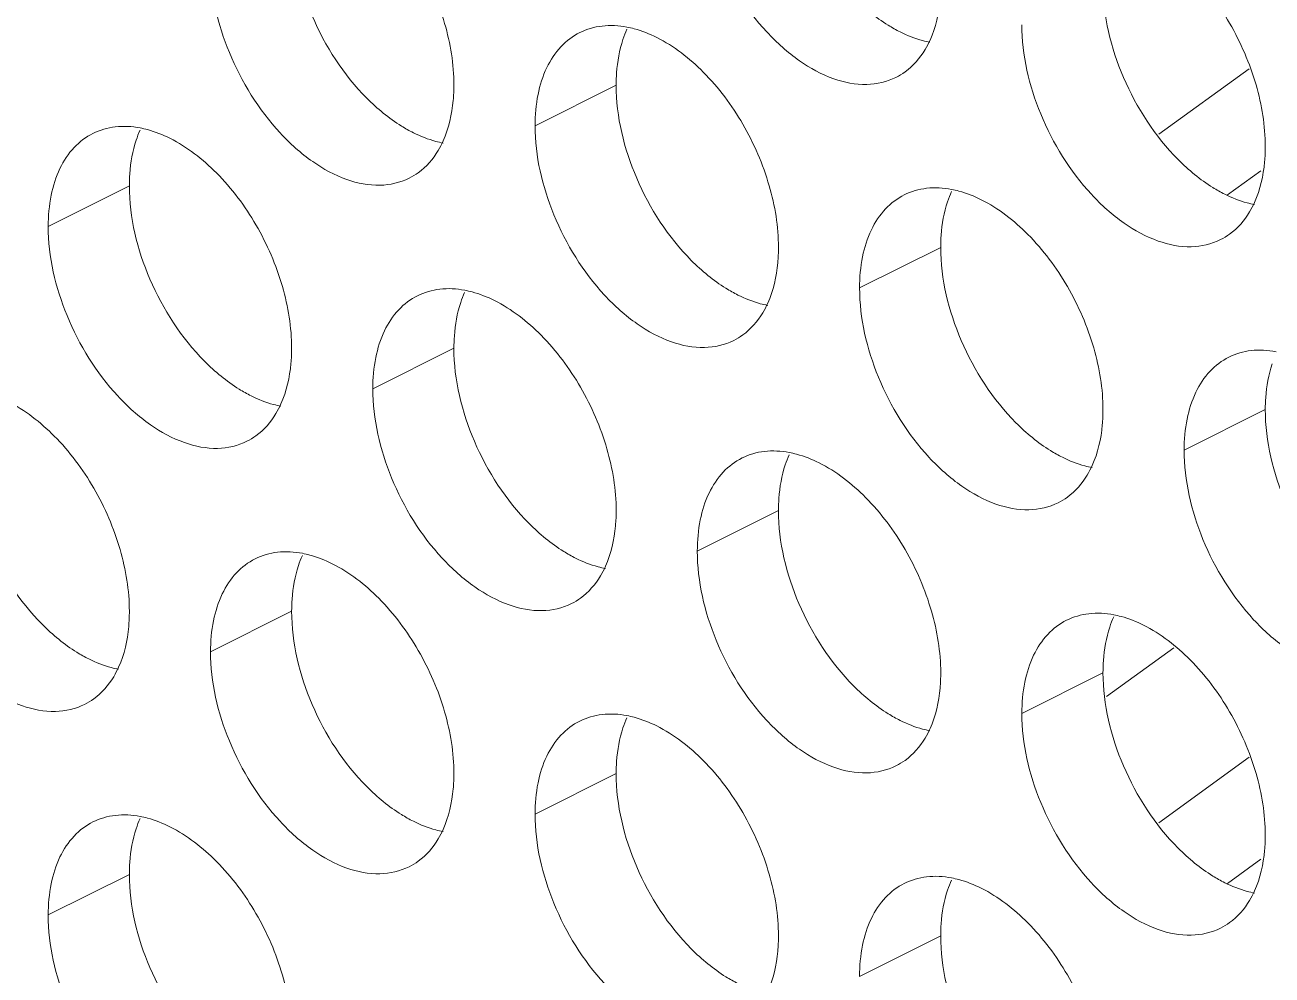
# Model space of a CAD drawing. Header units: millimetres. Extents: x 0 to 2524, y 0 to 1785.
# Drawn here: x 1835.54 to 1844.23, y 793.26 to 799.88 of the extents above; entities that cross this region are included whole.
import ezdxf

# ---------------------------------------------------------------- set-up
doc = ezdxf.new("R2010")
doc.units = ezdxf.units.MM
doc.header["$LTSCALE"] = 0.1
doc.layers.add('标注', color=251, linetype='Continuous', lineweight=9)

msp = doc.modelspace()

# ---------------------------------------------------------------- linework, layer by layer
at = {"layer": '标注'}
for p, q in [((1844.0736, 799.5739), (1843.4446, 799.118)), ((1839.6607, 799.4603), (1839.095, 799.1775)), ((1844.1564, 798.8634), (1843.9235, 798.6946)), ((1836.2666, 798.7574), (1835.7009, 798.4746)), ((1841.9235, 798.329), (1841.3578, 798.0461)), ((1838.5293, 797.626), (1837.9637, 797.3432)), ((1844.1862, 797.1976), (1843.6205, 796.9148)), ((1840.7921, 796.4947), (1840.2264, 796.2118)), ((1837.398, 795.7917), (1836.8323, 795.5089)), ((1843.5493, 795.5381), (1843.0797, 795.1977)), ((1843.0548, 795.3633), (1842.4891, 795.0804)), ((1844.0736, 794.7739), (1843.4446, 794.318)), ((1839.6607, 794.6603), (1839.095, 794.3775)), ((1844.1564, 794.0634), (1843.9235, 793.8946)), ((1836.2666, 793.9574), (1835.7009, 793.6746)), ((1841.9235, 793.529), (1841.3578, 793.2461))]:
    msp.add_line(p, q, dxfattribs=at)
for centre, radius, start, end in [((1840.4052, 799.5493), 0.734, 155.87957, 161.78032), ((1841.4091, 799.9198), 0.4532, 296.52559, 305.90341), ((1837.0111, 798.8463), 0.734, 155.87957, 161.78032), ((1838.015, 799.2169), 0.4532, 296.52559, 305.90341), ((1842.668, 798.4179), 0.734, 155.87957, 161.78032), ((1843.6719, 798.7885), 0.4532, 296.52559, 305.90341), ((1839.2739, 797.715), 0.734, 155.87957, 161.78032), ((1840.2778, 798.0855), 0.4532, 296.52559, 305.90341), ((1836.8836, 797.3826), 0.4532, 296.52559, 305.90341), ((1841.5366, 796.5836), 0.734, 155.87957, 161.78032), ((1842.5405, 796.9542), 0.4532, 296.52559, 305.90341), ((1838.1425, 795.8806), 0.734, 155.87957, 161.78032), ((1839.1464, 796.2512), 0.4532, 296.52559, 305.90341), ((1843.7993, 795.4522), 0.734, 155.87957, 161.78032), ((1835.7523, 795.5483), 0.4532, 296.52559, 305.90341), ((1840.4052, 794.7493), 0.734, 155.87957, 161.78032), ((1841.4091, 795.1198), 0.4532, 296.52559, 305.90341), ((1837.0111, 794.0463), 0.734, 155.87957, 161.78032), ((1838.015, 794.4169), 0.4532, 296.52559, 305.90341), ((1842.668, 793.6179), 0.734, 155.87957, 161.78032), ((1843.6719, 793.9885), 0.4532, 296.52559, 305.90341)]:
    msp.add_arc(centre, radius, start, end, dxfattribs=at)
for points, knots in [([(1841.6115, 799.5143), (1841.5489, 799.4831), (1841.399, 799.4491), (1841.1612, 799.4969), (1840.9228, 799.6275), (1840.615, 799.9051), (1840.329, 800.3678), (1840.2264, 800.8002), (1840.2264, 801.0118)], [0, 0, 0, 0, 0.090718, 0.191742, 0.308104, 0.439279, 0.725532, 1, 1, 1, 1]), ([(1837.6808, 800.9238), (1837.8015, 800.8635), (1838.032, 800.6832), (1838.2982, 800.3251), (1838.4793, 799.9064), (1838.5293, 799.6053), (1838.5293, 799.4603)], [0, 0, 0, 0, 0.229676, 0.488215, 0.753207, 1, 1, 1, 1]), ([(1837.9218, 799.3697), (1837.7602, 799.5325), (1837.5092, 799.9196), (1837.398, 800.3702), (1837.398, 800.5917)], [0, 0, 0, 0, 0.508684, 1, 1, 1, 1]), ([(1843.3377, 800.4954), (1843.4583, 800.4351), (1843.6888, 800.2547), (1843.955, 799.8967), (1844.1362, 799.4779), (1844.1862, 799.1769), (1844.1862, 799.0319)], [0, 0, 0, 0, 0.229676, 0.488215, 0.753207, 1, 1, 1, 1]), ([(1838.2174, 798.8114), (1838.1548, 798.7801), (1838.0049, 798.7462), (1837.7671, 798.7939), (1837.5287, 798.9246), (1837.2209, 799.2021), (1836.9349, 799.6648), (1836.8323, 800.0972), (1836.8323, 800.3089)], [0, 0, 0, 0, 0.090718, 0.191742, 0.308104, 0.439279, 0.725532, 1, 1, 1, 1]), ([(1841.9235, 800.1633), (1841.9235, 800.1277), (1841.9178, 799.9954), (1841.8885, 799.8628), (1841.8488, 799.7744)], [0, 0, 0, 0, 0.268874, 1, 1, 1, 1]), ([(1843.5786, 798.9413), (1843.4171, 799.104), (1843.1661, 799.4912), (1843.0548, 799.9418), (1843.0548, 800.1633)], [0, 0, 0, 0, 0.508684, 1, 1, 1, 1]), ([(1841.6406, 799.8312), (1841.6122, 799.8454), (1841.4943, 799.9119), (1841.3888, 799.9992), (1841.3159, 800.0726)], [0, 0, 0, 0, 0.235002, 1, 1, 1, 1]), ([(1839.4069, 799.8265), (1839.4552, 799.8506), (1839.5653, 799.8823), (1839.679, 799.8755), (1839.7359, 799.8647)], [0, 0, 0, 0, 0.482538, 1, 1, 1, 1]), ([(1839.7359, 799.8647), (1839.7531, 799.8614), (1839.8246, 799.8447), (1839.8936, 799.8175), (1839.9436, 799.7925)], [0, 0, 0, 0, 0.238696, 1, 1, 1, 1]), ([(1843.8743, 798.3829), (1843.8117, 798.3517), (1843.6618, 798.3177), (1843.424, 798.3655), (1843.1855, 798.4961), (1842.8778, 798.7737), (1842.5917, 799.2364), (1842.4891, 799.6688), (1842.4891, 799.8804)], [0, 0, 0, 0, 0.090718, 0.191742, 0.308104, 0.439279, 0.725532, 1, 1, 1, 1]), ([(1839.095, 799.1775), (1839.095, 799.2504), (1839.107, 799.3893), (1839.1661, 799.5795), (1839.2654, 799.7317), (1839.358, 799.8021), (1839.4069, 799.8265)], [0, 0, 0, 0, 0.289235, 0.54966, 0.782932, 1, 1, 1, 1]), ([(1839.6607, 799.4603), (1839.6607, 799.4888), (1839.6644, 799.5962), (1839.6832, 799.7036), (1839.708, 799.7788)], [0, 0, 0, 0, 0.264225, 1, 1, 1, 1]), ([(1839.9436, 799.7925), (1840.0642, 799.7321), (1840.2947, 799.5518), (1840.5609, 799.1937), (1840.7421, 798.775), (1840.7921, 798.4739), (1840.7921, 798.329)], [0, 0, 0, 0, 0.229676, 0.488215, 0.753207, 1, 1, 1, 1]), ([(1841.8483, 799.759), (1841.8311, 799.7623), (1841.7595, 799.7789), (1841.6906, 799.8062), (1841.6406, 799.8312)], [0, 0, 0, 0, 0.238696, 1, 1, 1, 1]), ([(1841.8488, 799.7744), (1841.8385, 799.7515), (1841.7953, 799.6675), (1841.7312, 799.5934), (1841.6749, 799.5527)], [0, 0, 0, 0, 0.265525, 1, 1, 1, 1]), ([(1838.5293, 799.4603), (1838.5293, 799.4247), (1838.5236, 799.2925), (1838.4944, 799.1598), (1838.4547, 799.0715)], [0, 0, 0, 0, 0.268874, 1, 1, 1, 1]), ([(1840.1845, 798.2383), (1840.023, 798.4011), (1839.772, 798.7883), (1839.6607, 799.2388), (1839.6607, 799.4603)], [0, 0, 0, 0, 0.508684, 1, 1, 1, 1]), ([(1838.2465, 799.1282), (1838.2181, 799.1424), (1838.1002, 799.2089), (1837.9947, 799.2963), (1837.9218, 799.3697)], [0, 0, 0, 0, 0.235002, 1, 1, 1, 1]), ([(1836.0128, 799.1235), (1836.0611, 799.1476), (1836.1712, 799.1794), (1836.2849, 799.1726), (1836.3417, 799.1617)], [0, 0, 0, 0, 0.482538, 1, 1, 1, 1]), ([(1836.3417, 799.1617), (1836.359, 799.1584), (1836.4305, 799.1418), (1836.4994, 799.1145), (1836.5494, 799.0895)], [0, 0, 0, 0, 0.238696, 1, 1, 1, 1]), ([(1840.4802, 797.68), (1840.4176, 797.6488), (1840.2676, 797.6148), (1840.0299, 797.6626), (1839.7914, 797.7932), (1839.4837, 798.0707), (1839.1976, 798.5334), (1839.095, 798.9659), (1839.095, 799.1775)], [0, 0, 0, 0, 0.090718, 0.191742, 0.308104, 0.439279, 0.725532, 1, 1, 1, 1]), ([(1835.7009, 798.4746), (1835.7009, 798.5474), (1835.7129, 798.6863), (1835.7719, 798.8765), (1835.8713, 799.0287), (1835.9639, 799.0991), (1836.0128, 799.1235)], [0, 0, 0, 0, 0.289235, 0.54966, 0.782932, 1, 1, 1, 1]), ([(1836.2666, 798.7574), (1836.2666, 798.7858), (1836.2703, 798.8933), (1836.2891, 799.0007), (1836.3139, 799.0758)], [0, 0, 0, 0, 0.264225, 1, 1, 1, 1]), ([(1836.5494, 799.0895), (1836.6701, 799.0292), (1836.9006, 798.8488), (1837.1668, 798.4908), (1837.3479, 798.0721), (1837.398, 797.771), (1837.398, 797.626)], [0, 0, 0, 0, 0.229676, 0.488215, 0.753207, 1, 1, 1, 1]), ([(1838.4542, 799.056), (1838.437, 799.0593), (1838.3654, 799.076), (1838.2965, 799.1032), (1838.2465, 799.1282)], [0, 0, 0, 0, 0.238696, 1, 1, 1, 1]), ([(1838.4547, 799.0715), (1838.4444, 799.0486), (1838.4012, 798.9646), (1838.337, 798.8905), (1838.2808, 798.8498)], [0, 0, 0, 0, 0.265525, 1, 1, 1, 1]), ([(1844.1862, 799.0319), (1844.1862, 798.9963), (1844.1805, 798.864), (1844.1513, 798.7314), (1844.1116, 798.643)], [0, 0, 0, 0, 0.268874, 1, 1, 1, 1]), ([(1843.9033, 798.6998), (1843.8749, 798.714), (1843.757, 798.7805), (1843.6515, 798.8678), (1843.5786, 798.9413)], [0, 0, 0, 0, 0.235002, 1, 1, 1, 1]), ([(1836.7904, 797.5354), (1836.6288, 797.6981), (1836.3778, 798.0853), (1836.2666, 798.5359), (1836.2666, 798.7574)], [0, 0, 0, 0, 0.508684, 1, 1, 1, 1]), ([(1841.6697, 798.6951), (1841.718, 798.7192), (1841.8281, 798.751), (1841.9417, 798.7442), (1841.9986, 798.7333)], [0, 0, 0, 0, 0.482538, 1, 1, 1, 1]), ([(1841.9986, 798.7333), (1842.0158, 798.73), (1842.0874, 798.7134), (1842.1563, 798.6861), (1842.2063, 798.6611)], [0, 0, 0, 0, 0.238696, 1, 1, 1, 1]), ([(1841.3578, 798.0461), (1841.3578, 798.119), (1841.3698, 798.2579), (1841.4288, 798.4481), (1841.5282, 798.6003), (1841.6207, 798.6707), (1841.6697, 798.6951)], [0, 0, 0, 0, 0.289235, 0.54966, 0.782932, 1, 1, 1, 1]), ([(1841.9235, 798.329), (1841.9235, 798.3574), (1841.9271, 798.4648), (1841.946, 798.5723), (1841.9708, 798.6474)], [0, 0, 0, 0, 0.264225, 1, 1, 1, 1]), ([(1842.2063, 798.6611), (1842.3269, 798.6008), (1842.5575, 798.4204), (1842.8237, 798.0624), (1843.0048, 797.6436), (1843.0548, 797.3425), (1843.0548, 797.1976)], [0, 0, 0, 0, 0.229676, 0.488215, 0.753207, 1, 1, 1, 1]), ([(1844.111, 798.6276), (1844.0938, 798.6309), (1844.0223, 798.6475), (1843.9533, 798.6748), (1843.9033, 798.6998)], [0, 0, 0, 0, 0.238696, 1, 1, 1, 1]), ([(1844.1116, 798.643), (1844.1013, 798.6202), (1844.058, 798.5362), (1843.9939, 798.462), (1843.9377, 798.4213)], [0, 0, 0, 0, 0.265525, 1, 1, 1, 1]), ([(1837.0861, 796.977), (1837.0235, 796.9458), (1836.8735, 796.9118), (1836.6357, 796.9596), (1836.3973, 797.0902), (1836.0895, 797.3678), (1835.8035, 797.8305), (1835.7009, 798.2629), (1835.7009, 798.4746)], [0, 0, 0, 0, 0.090718, 0.191742, 0.308104, 0.439279, 0.725532, 1, 1, 1, 1]), ([(1840.7921, 798.329), (1840.7921, 798.2934), (1840.7864, 798.1611), (1840.7572, 798.0285), (1840.7175, 797.9401)], [0, 0, 0, 0, 0.268874, 1, 1, 1, 1]), ([(1842.4473, 797.1069), (1842.2857, 797.2697), (1842.0347, 797.6569), (1841.9235, 798.1075), (1841.9235, 798.329)], [0, 0, 0, 0, 0.508684, 1, 1, 1, 1]), ([(1840.5092, 797.9969), (1840.4808, 798.0111), (1840.3629, 798.0776), (1840.2574, 798.1649), (1840.1845, 798.2383)], [0, 0, 0, 0, 0.235002, 1, 1, 1, 1]), ([(1838.2756, 797.9922), (1838.3239, 798.0163), (1838.434, 798.048), (1838.5476, 798.0412), (1838.6045, 798.0303)], [0, 0, 0, 0, 0.482538, 1, 1, 1, 1]), ([(1838.6045, 798.0303), (1838.6217, 798.027), (1838.6933, 798.0104), (1838.7622, 797.9832), (1838.8122, 797.9582)], [0, 0, 0, 0, 0.238696, 1, 1, 1, 1]), ([(1842.7429, 796.5486), (1842.6803, 796.5174), (1842.5304, 796.4834), (1842.2926, 796.5312), (1842.0542, 796.6618), (1841.7464, 796.9394), (1841.4604, 797.4021), (1841.3578, 797.8345), (1841.3578, 798.0461)], [0, 0, 0, 0, 0.090718, 0.191742, 0.308104, 0.439279, 0.725532, 1, 1, 1, 1]), ([(1837.9637, 797.3432), (1837.9637, 797.416), (1837.9757, 797.555), (1838.0347, 797.7452), (1838.1341, 797.8974), (1838.2266, 797.9678), (1838.2756, 797.9922)], [0, 0, 0, 0, 0.289235, 0.54966, 0.782932, 1, 1, 1, 1]), ([(1838.5293, 797.626), (1838.5293, 797.6544), (1838.533, 797.7619), (1838.5518, 797.8693), (1838.5767, 797.9444)], [0, 0, 0, 0, 0.264225, 1, 1, 1, 1]), ([(1838.8122, 797.9582), (1838.9328, 797.8978), (1839.1634, 797.7175), (1839.4296, 797.3594), (1839.6107, 796.9407), (1839.6607, 796.6396), (1839.6607, 796.4947)], [0, 0, 0, 0, 0.229676, 0.488215, 0.753207, 1, 1, 1, 1]), ([(1840.7169, 797.9247), (1840.6997, 797.928), (1840.6281, 797.9446), (1840.5592, 797.9719), (1840.5092, 797.9969)], [0, 0, 0, 0, 0.238696, 1, 1, 1, 1]), ([(1840.7175, 797.9401), (1840.7072, 797.9172), (1840.6639, 797.8332), (1840.5998, 797.7591), (1840.5436, 797.7184)], [0, 0, 0, 0, 0.265525, 1, 1, 1, 1]), ([(1837.398, 797.626), (1837.398, 797.5904), (1837.3923, 797.4582), (1837.363, 797.3255), (1837.3233, 797.2372)], [0, 0, 0, 0, 0.268874, 1, 1, 1, 1]), ([(1839.0531, 796.404), (1838.8916, 796.5668), (1838.6406, 796.9539), (1838.5293, 797.4045), (1838.5293, 797.626)], [0, 0, 0, 0, 0.508684, 1, 1, 1, 1]), ([(1843.9324, 797.5637), (1843.9807, 797.5878), (1844.0908, 797.6196), (1844.2045, 797.6128), (1844.2613, 797.6019)], [0, 0, 0, 0, 0.482538, 1, 1, 1, 1]), ([(1837.1151, 797.2939), (1837.0867, 797.3081), (1836.9688, 797.3746), (1836.8633, 797.462), (1836.7904, 797.5354)], [0, 0, 0, 0, 0.235002, 1, 1, 1, 1]), ([(1843.6205, 796.9148), (1843.6205, 796.9876), (1843.6325, 797.1265), (1843.6915, 797.3167), (1843.7909, 797.4689), (1843.8835, 797.5393), (1843.9324, 797.5637)], [0, 0, 0, 0, 0.289235, 0.54966, 0.782932, 1, 1, 1, 1]), ([(1844.1862, 797.1976), (1844.1862, 797.226), (1844.1899, 797.3335), (1844.2087, 797.4409), (1844.2335, 797.516)], [0, 0, 0, 0, 0.264225, 1, 1, 1, 1]), ([(1839.3488, 795.8457), (1839.2862, 795.8145), (1839.1363, 795.7805), (1838.8985, 795.8283), (1838.6601, 795.9589), (1838.3523, 796.2364), (1838.0663, 796.6991), (1837.9637, 797.1315), (1837.9637, 797.3432)], [0, 0, 0, 0, 0.090718, 0.191742, 0.308104, 0.439279, 0.725532, 1, 1, 1, 1]), ([(1835.4181, 797.2552), (1835.5387, 797.1949), (1835.7692, 797.0145), (1836.0355, 796.6565), (1836.2166, 796.2377), (1836.2666, 795.9367), (1836.2666, 795.7917)], [0, 0, 0, 0, 0.229676, 0.488215, 0.753207, 1, 1, 1, 1]), ([(1837.3228, 797.2217), (1837.3056, 797.225), (1837.234, 797.2416), (1837.1651, 797.2689), (1837.1151, 797.2939)], [0, 0, 0, 0, 0.238696, 1, 1, 1, 1]), ([(1837.3233, 797.2372), (1837.3131, 797.2143), (1837.2698, 797.1303), (1837.2057, 797.0562), (1837.1494, 797.0154)], [0, 0, 0, 0, 0.265525, 1, 1, 1, 1]), ([(1843.0548, 797.1976), (1843.0548, 797.162), (1843.0491, 797.0297), (1843.0199, 796.8971), (1842.9802, 796.8087)], [0, 0, 0, 0, 0.268874, 1, 1, 1, 1]), ([(1844.71, 795.9756), (1844.5484, 796.1383), (1844.2974, 796.5255), (1844.1862, 796.9761), (1844.1862, 797.1976)], [0, 0, 0, 0, 0.508684, 1, 1, 1, 1]), ([(1842.772, 796.8655), (1842.7436, 796.8797), (1842.6256, 796.9462), (1842.5201, 797.0335), (1842.4473, 797.1069)], [0, 0, 0, 0, 0.235002, 1, 1, 1, 1]), ([(1835.659, 795.7011), (1835.4975, 795.8638), (1835.2465, 796.251), (1835.1352, 796.7016), (1835.1352, 796.9231)], [0, 0, 0, 0, 0.508684, 1, 1, 1, 1]), ([(1840.5383, 796.8608), (1840.5866, 796.8849), (1840.6967, 796.9167), (1840.8104, 796.9098), (1840.8672, 796.899)], [0, 0, 0, 0, 0.482538, 1, 1, 1, 1]), ([(1840.8672, 796.899), (1840.8844, 796.8957), (1840.956, 796.8791), (1841.0249, 796.8518), (1841.0749, 796.8268)], [0, 0, 0, 0, 0.238696, 1, 1, 1, 1]), ([(1845.0057, 795.4172), (1844.9431, 795.386), (1844.7931, 795.352), (1844.5553, 795.3998), (1844.3169, 795.5304), (1844.0091, 795.808), (1843.7231, 796.2707), (1843.6205, 796.7031), (1843.6205, 796.9148)], [0, 0, 0, 0, 0.090718, 0.191742, 0.308104, 0.439279, 0.725532, 1, 1, 1, 1]), ([(1840.2264, 796.2118), (1840.2264, 796.2847), (1840.2384, 796.4236), (1840.2974, 796.6138), (1840.3968, 796.766), (1840.4894, 796.8364), (1840.5383, 796.8608)], [0, 0, 0, 0, 0.289235, 0.54966, 0.782932, 1, 1, 1, 1]), ([(1840.7921, 796.4947), (1840.7921, 796.5231), (1840.7958, 796.6305), (1840.8146, 796.7379), (1840.8394, 796.8131)], [0, 0, 0, 0, 0.264225, 1, 1, 1, 1]), ([(1841.0749, 796.8268), (1841.1956, 796.7665), (1841.4261, 796.5861), (1841.6923, 796.228), (1841.8734, 795.8093), (1841.9235, 795.5082), (1841.9235, 795.3633)], [0, 0, 0, 0, 0.229676, 0.488215, 0.753207, 1, 1, 1, 1]), ([(1842.9797, 796.7933), (1842.9625, 796.7966), (1842.8909, 796.8132), (1842.822, 796.8405), (1842.772, 796.8655)], [0, 0, 0, 0, 0.238696, 1, 1, 1, 1]), ([(1842.9802, 796.8087), (1842.9699, 796.7858), (1842.9266, 796.7019), (1842.8625, 796.6277), (1842.8063, 796.587)], [0, 0, 0, 0, 0.265525, 1, 1, 1, 1]), ([(1835.9547, 795.1427), (1835.8921, 795.1115), (1835.7422, 795.0775), (1835.5044, 795.1253), (1835.266, 795.2559), (1834.9582, 795.5335), (1834.6721, 795.9962), (1834.5695, 796.4286), (1834.5695, 796.6402)], [0, 0, 0, 0, 0.090718, 0.191742, 0.308104, 0.439279, 0.725532, 1, 1, 1, 1]), ([(1839.6607, 796.4947), (1839.6607, 796.459), (1839.655, 796.3268), (1839.6258, 796.1942), (1839.5861, 796.1058)], [0, 0, 0, 0, 0.268874, 1, 1, 1, 1]), ([(1841.3159, 795.2726), (1841.1543, 795.4354), (1840.9033, 795.8226), (1840.7921, 796.2731), (1840.7921, 796.4947)], [0, 0, 0, 0, 0.508684, 1, 1, 1, 1]), ([(1839.3779, 796.1625), (1839.3494, 796.1768), (1839.2315, 796.2433), (1839.126, 796.3306), (1839.0531, 796.404)], [0, 0, 0, 0, 0.235002, 1, 1, 1, 1]), ([(1837.1442, 796.1579), (1837.1925, 796.182), (1837.3026, 796.2137), (1837.4162, 796.2069), (1837.4731, 796.196)], [0, 0, 0, 0, 0.482538, 1, 1, 1, 1]), ([(1841.6115, 794.7143), (1841.5489, 794.6831), (1841.399, 794.6491), (1841.1612, 794.6969), (1840.9228, 794.8275), (1840.615, 795.1051), (1840.329, 795.5678), (1840.2264, 796.0002), (1840.2264, 796.2118)], [0, 0, 0, 0, 0.090718, 0.191742, 0.308104, 0.439279, 0.725532, 1, 1, 1, 1]), ([(1836.8323, 795.5089), (1836.8323, 795.5817), (1836.8443, 795.7207), (1836.9033, 795.9108), (1837.0027, 796.063), (1837.0953, 796.1335), (1837.1442, 796.1579)], [0, 0, 0, 0, 0.289235, 0.54966, 0.782932, 1, 1, 1, 1]), ([(1837.4731, 796.196), (1837.4903, 796.1927), (1837.5619, 796.1761), (1837.6308, 796.1488), (1837.6808, 796.1238)], [0, 0, 0, 0, 0.238696, 1, 1, 1, 1]), ([(1837.6808, 796.1238), (1837.8015, 796.0635), (1838.032, 795.8832), (1838.2982, 795.5251), (1838.4793, 795.1064), (1838.5293, 794.8053), (1838.5293, 794.6603)], [0, 0, 0, 0, 0.229676, 0.488215, 0.753207, 1, 1, 1, 1]), ([(1839.5856, 796.0904), (1839.5683, 796.0936), (1839.4968, 796.1103), (1839.4279, 796.1375), (1839.3779, 796.1625)], [0, 0, 0, 0, 0.238696, 1, 1, 1, 1]), ([(1837.398, 795.7917), (1837.398, 795.8201), (1837.4017, 795.9276), (1837.4205, 796.035), (1837.4453, 796.1101)], [0, 0, 0, 0, 0.264225, 1, 1, 1, 1]), ([(1839.5861, 796.1058), (1839.5758, 796.0829), (1839.5325, 795.9989), (1839.4684, 795.9248), (1839.4122, 795.8841)], [0, 0, 0, 0, 0.265525, 1, 1, 1, 1]), ([(1836.2666, 795.7917), (1836.2666, 795.7561), (1836.2609, 795.6238), (1836.2317, 795.4912), (1836.192, 795.4028)], [0, 0, 0, 0, 0.268874, 1, 1, 1, 1]), ([(1837.9218, 794.5697), (1837.7602, 794.7325), (1837.5092, 795.1196), (1837.398, 795.5702), (1837.398, 795.7917)], [0, 0, 0, 0, 0.508684, 1, 1, 1, 1]), ([(1842.801, 795.7294), (1842.8494, 795.7535), (1842.9594, 795.7853), (1843.0731, 795.7785), (1843.13, 795.7676)], [0, 0, 0, 0, 0.482538, 1, 1, 1, 1]), ([(1843.13, 795.7676), (1843.1472, 795.7643), (1843.2188, 795.7477), (1843.2877, 795.7204), (1843.3377, 795.6954)], [0, 0, 0, 0, 0.238696, 1, 1, 1, 1]), ([(1835.9838, 795.4596), (1835.9553, 795.4738), (1835.8374, 795.5403), (1835.7319, 795.6276), (1835.659, 795.7011)], [0, 0, 0, 0, 0.235002, 1, 1, 1, 1]), ([(1842.4891, 795.0804), (1842.4891, 795.1533), (1842.5011, 795.2922), (1842.5602, 795.4824), (1842.6595, 795.6346), (1842.7521, 795.705), (1842.801, 795.7294)], [0, 0, 0, 0, 0.289235, 0.54966, 0.782932, 1, 1, 1, 1]), ([(1843.0548, 795.3633), (1843.0548, 795.3917), (1843.0585, 795.4992), (1843.0773, 795.6066), (1843.1022, 795.6817)], [0, 0, 0, 0, 0.264225, 1, 1, 1, 1]), ([(1843.3377, 795.6954), (1843.4583, 795.6351), (1843.6888, 795.4547), (1843.955, 795.0967), (1844.1362, 794.6779), (1844.1862, 794.3769), (1844.1862, 794.2319)], [0, 0, 0, 0, 0.229676, 0.488215, 0.753207, 1, 1, 1, 1]), ([(1838.2174, 794.0114), (1838.1548, 793.9801), (1838.0049, 793.9462), (1837.7671, 793.9939), (1837.5287, 794.1246), (1837.2209, 794.4021), (1836.9349, 794.8648), (1836.8323, 795.2972), (1836.8323, 795.5089)], [0, 0, 0, 0, 0.090718, 0.191742, 0.308104, 0.439279, 0.725532, 1, 1, 1, 1]), ([(1836.1914, 795.3874), (1836.1742, 795.3907), (1836.1027, 795.4073), (1836.0338, 795.4346), (1835.9838, 795.4596)], [0, 0, 0, 0, 0.238696, 1, 1, 1, 1]), ([(1836.192, 795.4028), (1836.1817, 795.38), (1836.1384, 795.296), (1836.0743, 795.2218), (1836.0181, 795.1811)], [0, 0, 0, 0, 0.265525, 1, 1, 1, 1]), ([(1841.9235, 795.3633), (1841.9235, 795.3277), (1841.9178, 795.1954), (1841.8885, 795.0628), (1841.8488, 794.9744)], [0, 0, 0, 0, 0.268874, 1, 1, 1, 1]), ([(1843.5786, 794.1413), (1843.4171, 794.304), (1843.1661, 794.6912), (1843.0548, 795.1418), (1843.0548, 795.3633)], [0, 0, 0, 0, 0.508684, 1, 1, 1, 1]), ([(1841.6406, 795.0312), (1841.6122, 795.0454), (1841.4943, 795.1119), (1841.3888, 795.1992), (1841.3159, 795.2726)], [0, 0, 0, 0, 0.235002, 1, 1, 1, 1]), ([(1839.4069, 795.0265), (1839.4552, 795.0506), (1839.5653, 795.0823), (1839.679, 795.0755), (1839.7359, 795.0647)], [0, 0, 0, 0, 0.482538, 1, 1, 1, 1]), ([(1843.8743, 793.5829), (1843.8117, 793.5517), (1843.6618, 793.5177), (1843.424, 793.5655), (1843.1855, 793.6961), (1842.8778, 793.9737), (1842.5917, 794.4364), (1842.4891, 794.8688), (1842.4891, 795.0804)], [0, 0, 0, 0, 0.090718, 0.191742, 0.308104, 0.439279, 0.725532, 1, 1, 1, 1]), ([(1839.095, 794.3775), (1839.095, 794.4504), (1839.107, 794.5893), (1839.1661, 794.7795), (1839.2654, 794.9317), (1839.358, 795.0021), (1839.4069, 795.0265)], [0, 0, 0, 0, 0.289235, 0.54966, 0.782932, 1, 1, 1, 1]), ([(1839.7359, 795.0647), (1839.7531, 795.0614), (1839.8246, 795.0447), (1839.8936, 795.0175), (1839.9436, 794.9925)], [0, 0, 0, 0, 0.238696, 1, 1, 1, 1]), ([(1839.9436, 794.9925), (1840.0642, 794.9321), (1840.2947, 794.7518), (1840.5609, 794.3937), (1840.7421, 793.975), (1840.7921, 793.6739), (1840.7921, 793.529)], [0, 0, 0, 0, 0.229676, 0.488215, 0.753207, 1, 1, 1, 1]), ([(1841.8483, 794.959), (1841.8311, 794.9623), (1841.7595, 794.9789), (1841.6906, 795.0062), (1841.6406, 795.0312)], [0, 0, 0, 0, 0.238696, 1, 1, 1, 1]), ([(1839.6607, 794.6603), (1839.6607, 794.6888), (1839.6644, 794.7962), (1839.6832, 794.9036), (1839.708, 794.9788)], [0, 0, 0, 0, 0.264225, 1, 1, 1, 1]), ([(1841.8488, 794.9744), (1841.8385, 794.9515), (1841.7953, 794.8675), (1841.7312, 794.7934), (1841.6749, 794.7527)], [0, 0, 0, 0, 0.265525, 1, 1, 1, 1]), ([(1838.5293, 794.6603), (1838.5293, 794.6247), (1838.5236, 794.4925), (1838.4944, 794.3598), (1838.4547, 794.2715)], [0, 0, 0, 0, 0.268874, 1, 1, 1, 1]), ([(1840.1845, 793.4383), (1840.023, 793.6011), (1839.772, 793.9883), (1839.6607, 794.4388), (1839.6607, 794.6603)], [0, 0, 0, 0, 0.508684, 1, 1, 1, 1]), ([(1838.2465, 794.3282), (1838.2181, 794.3424), (1838.1002, 794.4089), (1837.9947, 794.4963), (1837.9218, 794.5697)], [0, 0, 0, 0, 0.235002, 1, 1, 1, 1]), ([(1836.0128, 794.3235), (1836.0611, 794.3476), (1836.1712, 794.3794), (1836.2849, 794.3726), (1836.3417, 794.3617)], [0, 0, 0, 0, 0.482538, 1, 1, 1, 1]), ([(1840.4802, 792.88), (1840.4176, 792.8488), (1840.2676, 792.8148), (1840.0299, 792.8626), (1839.7914, 792.9932), (1839.4837, 793.2707), (1839.1976, 793.7334), (1839.095, 794.1659), (1839.095, 794.3775)], [0, 0, 0, 0, 0.090718, 0.191742, 0.308104, 0.439279, 0.725532, 1, 1, 1, 1]), ([(1835.7009, 793.6746), (1835.7009, 793.7474), (1835.7129, 793.8863), (1835.7719, 794.0765), (1835.8713, 794.2287), (1835.9639, 794.2991), (1836.0128, 794.3235)], [0, 0, 0, 0, 0.289235, 0.54966, 0.782932, 1, 1, 1, 1]), ([(1836.3417, 794.3617), (1836.359, 794.3584), (1836.4305, 794.3418), (1836.4994, 794.3145), (1836.5494, 794.2895)], [0, 0, 0, 0, 0.238696, 1, 1, 1, 1]), ([(1836.5494, 794.2895), (1836.6701, 794.2292), (1836.9006, 794.0488), (1837.1668, 793.6908), (1837.3479, 793.2721), (1837.398, 792.971), (1837.398, 792.826)], [0, 0, 0, 0, 0.229676, 0.488215, 0.753207, 1, 1, 1, 1]), ([(1838.4542, 794.256), (1838.437, 794.2593), (1838.3654, 794.276), (1838.2965, 794.3032), (1838.2465, 794.3282)], [0, 0, 0, 0, 0.238696, 1, 1, 1, 1]), ([(1836.2666, 793.9574), (1836.2666, 793.9858), (1836.2703, 794.0933), (1836.2891, 794.2007), (1836.3139, 794.2758)], [0, 0, 0, 0, 0.264225, 1, 1, 1, 1]), ([(1838.4547, 794.2715), (1838.4444, 794.2486), (1838.4012, 794.1646), (1838.337, 794.0905), (1838.2808, 794.0498)], [0, 0, 0, 0, 0.265525, 1, 1, 1, 1]), ([(1844.1862, 794.2319), (1844.1862, 794.1963), (1844.1805, 794.064), (1844.1513, 793.9314), (1844.1116, 793.843)], [0, 0, 0, 0, 0.268874, 1, 1, 1, 1]), ([(1843.9033, 793.8998), (1843.8749, 793.914), (1843.757, 793.9805), (1843.6515, 794.0678), (1843.5786, 794.1413)], [0, 0, 0, 0, 0.235002, 1, 1, 1, 1]), ([(1836.7904, 792.7354), (1836.6288, 792.8981), (1836.3778, 793.2853), (1836.2666, 793.7359), (1836.2666, 793.9574)], [0, 0, 0, 0, 0.508684, 1, 1, 1, 1]), ([(1841.6697, 793.8951), (1841.718, 793.9192), (1841.8281, 793.951), (1841.9417, 793.9442), (1841.9986, 793.9333)], [0, 0, 0, 0, 0.482538, 1, 1, 1, 1]), ([(1841.3578, 793.2461), (1841.3578, 793.319), (1841.3698, 793.4579), (1841.4288, 793.6481), (1841.5282, 793.8003), (1841.6207, 793.8707), (1841.6697, 793.8951)], [0, 0, 0, 0, 0.289235, 0.54966, 0.782932, 1, 1, 1, 1]), ([(1841.9986, 793.9333), (1842.0158, 793.93), (1842.0874, 793.9134), (1842.1563, 793.8861), (1842.2063, 793.8611)], [0, 0, 0, 0, 0.238696, 1, 1, 1, 1]), ([(1842.2063, 793.8611), (1842.3269, 793.8008), (1842.5575, 793.6204), (1842.8237, 793.2624), (1843.0048, 792.8436), (1843.0548, 792.5425), (1843.0548, 792.3976)], [0, 0, 0, 0, 0.229676, 0.488215, 0.753207, 1, 1, 1, 1]), ([(1844.111, 793.8276), (1844.0938, 793.8309), (1844.0223, 793.8475), (1843.9533, 793.8748), (1843.9033, 793.8998)], [0, 0, 0, 0, 0.238696, 1, 1, 1, 1]), ([(1841.9235, 793.529), (1841.9235, 793.5574), (1841.9271, 793.6648), (1841.946, 793.7723), (1841.9708, 793.8474)], [0, 0, 0, 0, 0.264225, 1, 1, 1, 1]), ([(1844.1116, 793.843), (1844.1013, 793.8202), (1844.058, 793.7362), (1843.9939, 793.662), (1843.9377, 793.6213)], [0, 0, 0, 0, 0.265525, 1, 1, 1, 1]), ([(1837.0861, 792.177), (1837.0235, 792.1458), (1836.8735, 792.1118), (1836.6357, 792.1596), (1836.3973, 792.2902), (1836.0895, 792.5678), (1835.8035, 793.0305), (1835.7009, 793.4629), (1835.7009, 793.6746)], [0, 0, 0, 0, 0.090718, 0.191742, 0.308104, 0.439279, 0.725532, 1, 1, 1, 1]), ([(1840.7921, 793.529), (1840.7921, 793.4934), (1840.7864, 793.3611), (1840.7572, 793.2285), (1840.7175, 793.1401)], [0, 0, 0, 0, 0.268874, 1, 1, 1, 1]), ([(1842.4473, 792.3069), (1842.2857, 792.4697), (1842.0347, 792.8569), (1841.9235, 793.3075), (1841.9235, 793.529)], [0, 0, 0, 0, 0.508684, 1, 1, 1, 1]), ([(1840.5092, 793.1969), (1840.4808, 793.2111), (1840.3629, 793.2776), (1840.2574, 793.3649), (1840.1845, 793.4383)], [0, 0, 0, 0, 0.235002, 1, 1, 1, 1])]:
    msp.add_open_spline(points, degree=3, knots=knots, dxfattribs=at)

doc.saveas('drawing.dxf')
